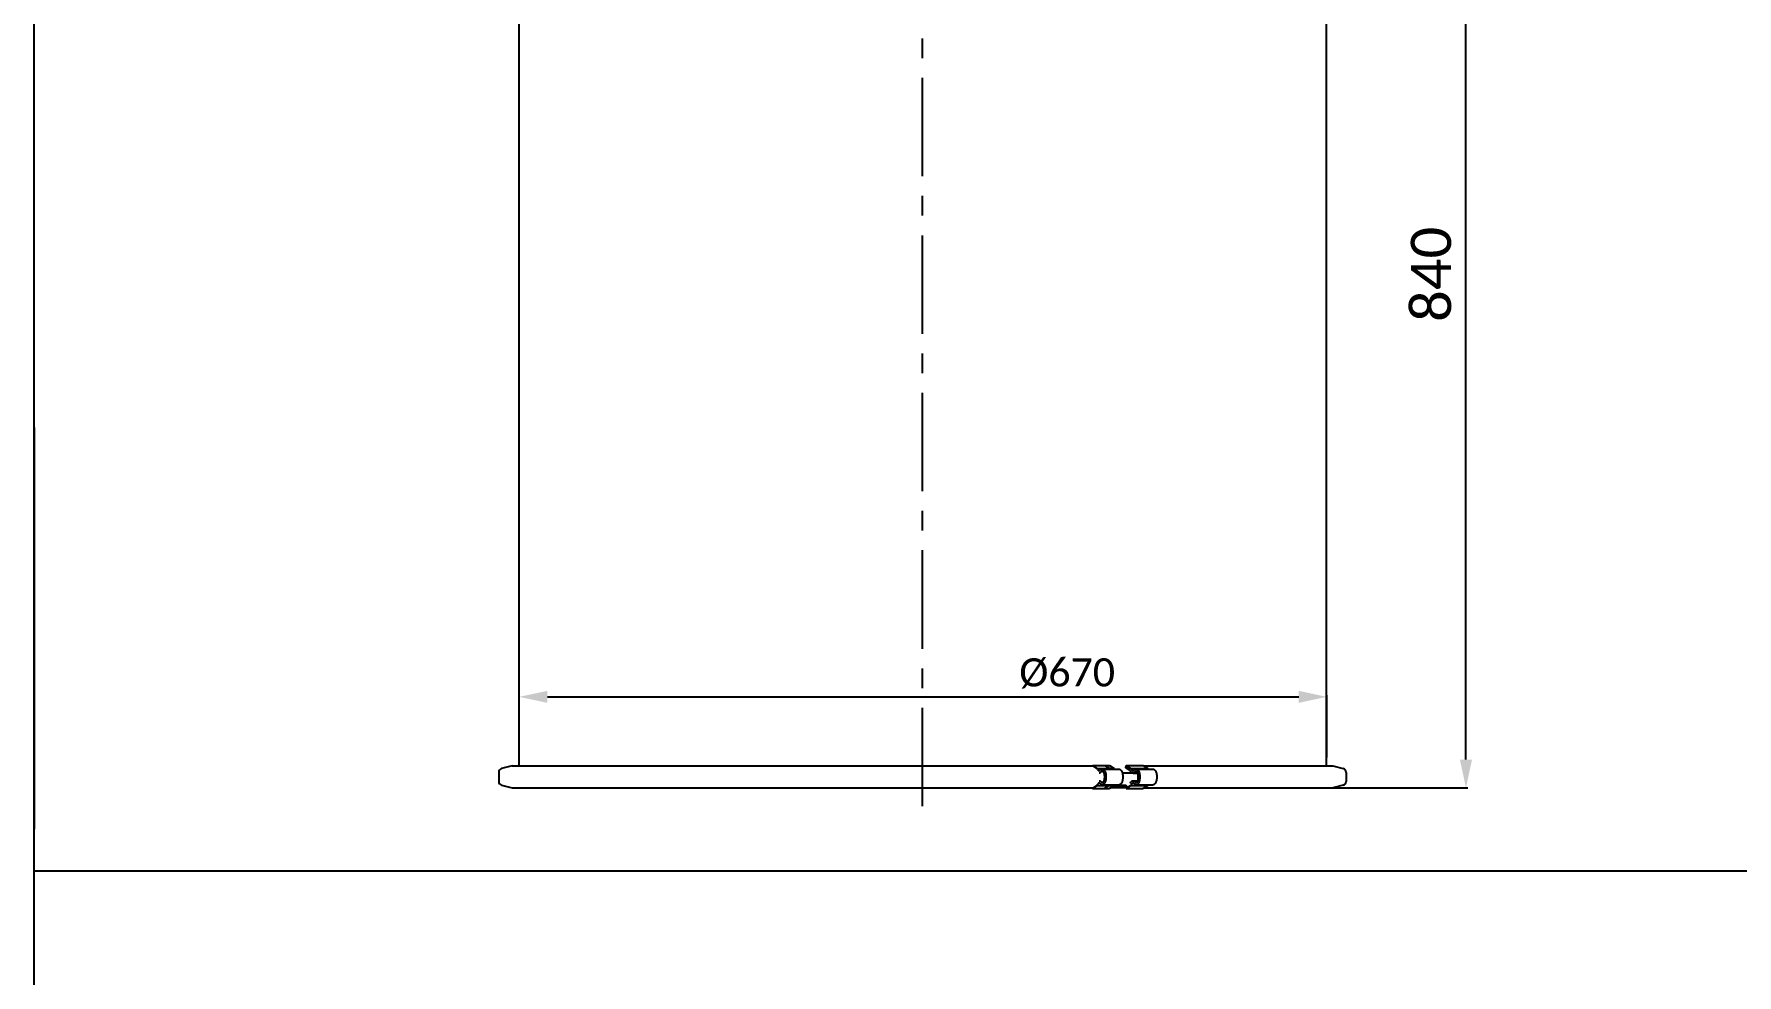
# Model space of a CAD drawing. Header units: millimetres. Extents: x 0 to 7169, y -1866 to 3918.
# Drawn here: x 0 to 1413, y 1187 to 1968 of the extents above; entities that cross this region are included whole.
import ezdxf

# ---------------------------------------------------------------- set-up
doc = ezdxf.new("R2010")
doc.units = ezdxf.units.MM
doc.header["$LTSCALE"] = 217.8
doc.header["$PDMODE"] = 3
doc.header["$PDSIZE"] = 8
doc.linetypes.add('CENTER', pattern=[0.6, 0.375, -0.075, 0.075, -0.075])
doc.layers.get('0').update_dxf_attribs({"linetype": 'CONTINUOUS'})
doc.layers.get('Defpoints').update_dxf_attribs({"linetype": 'CONTINUOUS'})
doc.layers.add('02___PRT_ALL_AXES', color=7, linetype='CONTINUOUS')
doc.styles.get("Standard").update_dxf_attribs({"font": 'calibri.ttf'})
doc.dimstyles.new('DIMSTYLE_2', dxfattribs={"dimtxt": 33.333333, "dimasz": 23.333333, "dimexe": 1.5, "dimexo": 1, "dimgap": 1.25, "dimtad": 1, "dimdsep": 46, "dimtxsty": 'Standard', "dimblk": '_FILLED', "dimblk1": '_FILLED', "dimblk2": '_FILLED', "dimcen": 0.09, "dimazin": 2, "dimtp": 0.01, "dimtm": 0.01, "dimtfac": 1, "dimtofl": 0, "dimtmove": 0, "dimatfit": 3, "dimldrblk": '_FILLED', "dimfxl": 1, "dimtolj": 1, "dimarcsym": 0})
doc.dimstyles.new('DIMSTYLE_5', dxfattribs={"dimtxt": 23.333333, "dimasz": 23.333333, "dimexe": 1.5, "dimexo": 1, "dimgap": 0.875, "dimtad": 1, "dimdsep": 46, "dimtxsty": 'Standard', "dimblk": '_FILLED', "dimblk1": '_FILLED', "dimblk2": '_FILLED', "dimcen": 0.09, "dimazin": 2, "dimtp": 0.01, "dimtm": 0.01, "dimtfac": 1, "dimtofl": 0, "dimtmove": 0, "dimatfit": 3, "dimldrblk": '_FILLED', "dimfxl": 1, "dimtolj": 1, "dimarcsym": 0})

# ---------------------------------------------------------------- blocks, each defined once
blk = doc.blocks.new('_FILLED')
at = {"color": 0, "linetype": 'ByBlock'}
blk.add_solid([(0, 0), (-1, 0.214), (-1, -0.214)], dxfattribs=at)
blk = doc.blocks.new('*D197')
at = {"color": 0, "linetype": 'Continuous', "lineweight": -2}
for p, q in [((1020.8, 2182.4), (1189.6, 2182.4)), ((1188.1, 1365.7), (1188.1, 2159)), ((1038, 1342.3), (1189.6, 1342.3))]:
    blk.add_line(p, q, dxfattribs=at)
at = {"layer": 'Defpoints', "color": 0}
for p in [(1019.8, 2182.4), (1188.1, 2182.4), (1037, 1342.3)]:
    blk.add_point(p, dxfattribs=at)
at = {"color": 0, "linetype": 'ByBlock', "lineweight": -2, "xscale": 23.3333333333, "yscale": 23.3333333333, "zscale": 23.3333333333}
for p, rotation in [((1188.1, 2182.4), 89.99999999999999), ((1188.1, 1342.3), 270)]:
    blk.add_blockref('_FILLED', p, dxfattribs=dict(at, rotation=rotation))
at = {"color": 0, "insert": (1142.4, 1728.9), "char_height": 33.33, "attachment_point": 1, "rotation": 90, "line_spacing_factor": 0.9}
blk.add_mtext('\\A1;840', dxfattribs=at)
blk = doc.blocks.new('*D199')
at = {"color": 0, "linetype": 'Continuous', "lineweight": -2}
for p, q in [((402.6, 1367.6), (402.6, 1419.3)), ((425.9, 1417.8), (1049.3, 1417.8)), ((1072.6, 1367.6), (1072.6, 1419.3))]:
    blk.add_line(p, q, dxfattribs=at)
at = {"layer": 'Defpoints', "color": 0}
for p in [(1072.6, 1417.8), (402.6, 1366.6), (1072.6, 1366.6)]:
    blk.add_point(p, dxfattribs=at)
at = {"color": 0, "linetype": 'ByBlock', "lineweight": -2, "xscale": 23.3333333333, "yscale": 23.3333333333, "zscale": 23.3333333333, "rotation": 180}
blk.add_blockref('_FILLED', (402.6, 1417.8), dxfattribs=at)
at = {"color": 0, "linetype": 'ByBlock', "lineweight": -2, "xscale": 23.3333333333, "yscale": 23.3333333333, "zscale": 23.3333333333}
blk.add_blockref('_FILLED', (1072.6, 1417.8), dxfattribs=at)
at = {"color": 0, "insert": (857.2, 1449.8), "char_height": 23.333, "attachment_point": 2, "line_spacing_factor": 0.9}
blk.add_mtext('\\A1;\\A1;%%C670', dxfattribs=at)

msp = doc.modelspace()

# ---------------------------------------------------------------- linework, layer by layer
at = {"color": 0, "linetype": 'Continuous'}
for p, q in [((0, 1115.979), (0, 3918.057)), ((402.114, 2067.322), (402.114, 1360.424)), ((-0.023, 1641.319), (-0.023, 1307.986)), ((402.114, 1490.373), (402.114, 1369.424)), ((878.101, 1360.424), (878.166, 1360.883)), ((878.166, 1360.883), (882.054, 1358.42)), ((878.166, 1360.883), (892.217, 1360.883)), ((882.054, 1358.42), (896.105, 1358.42)), ((886.296, 1357.873), (900.347, 1357.873)), ((892.217, 1360.883), (896.105, 1358.42)), ((905.997, 1358.963), (906.269, 1360.883)), ((909.598, 1356.682), (905.997, 1358.963)), ((906.269, 1360.883), (910.157, 1358.42)), ((906.269, 1360.883), (920.321, 1360.883)), ((910.157, 1358.42), (924.209, 1358.42)), ((914.399, 1357.873), (928.451, 1357.873)), ((920.321, 1360.883), (924.209, 1358.42)), ((878.166, 1341.863), (878.101, 1342.322)), ((882.054, 1344.326), (878.166, 1341.863)), ((882.054, 1344.326), (896.105, 1344.326)), ((886.296, 1344.873), (900.347, 1344.873)), ((896.105, 1344.326), (892.217, 1341.863)), ((905.997, 1343.783), (906.928, 1344.373)), ((906.269, 1341.863), (905.997, 1343.783)), ((910.157, 1344.326), (906.269, 1341.863)), ((910.157, 1344.326), (924.209, 1344.326)), ((911.892, 1354.533), (915.924, 1354.533)), ((911.892, 1348.213), (915.924, 1348.213)), ((914.399, 1344.873), (928.451, 1344.873)), ((924.209, 1344.326), (920.321, 1341.863)), ((878.166, 1341.863), (892.217, 1341.863)), ((906.269, 1341.863), (920.321, 1341.863))]:
    msp.add_line(p, q, dxfattribs=at)
at = {"color": 7, "linetype": 'Continuous'}
msp.add_line((0, 1273.561), (3796.019, 1273.561), dxfattribs=at)
at = {"color": 0, "linetype": 'Continuous'}
for centre in [(887.627, 1342.457), (901.679, 1342.457), (915.731, 1342.457), (929.783, 1342.457)]:
    msp.add_arc(centre, 5.879, 160.947094, 161.460992, dxfattribs=at)
for points, knots in [([(882.054, 1358.42), (882.145, 1358.149), (882.349, 1357.657), (882.758, 1357.045), (883.238, 1356.637), (883.615, 1356.533), (883.788, 1356.533)], [0, 0, 0, 0, 0.31666563, 0.58590939, 0.80855891, 1, 1, 1, 1]), ([(883.788, 1356.533), (883.969, 1356.533), (884.365, 1356.648), (884.665, 1356.917), (884.804, 1357.076)], [0, 0, 0, 0, 0.4597598, 1, 1, 1, 1]), ([(884.804, 1357.076), (885.01, 1357.311), (885.356, 1357.617), (885.897, 1357.837), (886.165, 1357.873), (886.296, 1357.873)], [0, 0, 0, 0, 0.53832317, 0.7747948, 1, 1, 1, 1]), ([(886.296, 1357.873), (886.502, 1357.873), (886.942, 1357.776), (887.537, 1357.377), (888.071, 1356.758), (888.534, 1355.942), (888.912, 1354.958), (889.295, 1353.43), (889.478, 1351.373), (889.295, 1349.316), (888.912, 1347.788), (888.534, 1346.804), (888.071, 1345.988), (887.537, 1345.369), (886.942, 1344.97), (886.502, 1344.873), (886.296, 1344.873)], [0, 0, 0, 0, 0.03985361, 0.08430289, 0.13618231, 0.1964037, 0.26451245, 0.33917079, 0.5, 0.66082921, 0.73548755, 0.8035963, 0.86381769, 0.91569711, 0.96014639, 1, 1, 1, 1]), ([(896.105, 1358.42), (896.122, 1358.371), (896.187, 1358.185), (896.262, 1358.001), (896.324, 1357.868)], [0, 0, 0, 0, 0.25811746, 1, 1, 1, 1]), ([(900.347, 1357.873), (900.554, 1357.873), (900.994, 1357.776), (901.589, 1357.377), (902.123, 1356.758), (902.585, 1355.942), (902.964, 1354.958), (903.347, 1353.43), (903.53, 1351.373), (903.347, 1349.316), (902.964, 1347.788), (902.585, 1346.804), (902.123, 1345.988), (901.589, 1345.369), (900.994, 1344.97), (900.554, 1344.873), (900.347, 1344.873)], [0, 0, 0, 0, 0.03985361, 0.08430289, 0.13618231, 0.1964037, 0.26451245, 0.33917079, 0.5, 0.66082921, 0.73548755, 0.8035963, 0.86381769, 0.91569711, 0.96014639, 1, 1, 1, 1]), ([(911.892, 1354.533), (911.672, 1354.533), (911.201, 1354.645), (910.575, 1355.1), (910.023, 1355.798), (909.732, 1356.367), (909.598, 1356.682)], [0, 0, 0, 0, 0.19897372, 0.42388862, 0.68967981, 1, 1, 1, 1]), ([(910.157, 1358.42), (910.248, 1358.149), (910.452, 1357.657), (910.862, 1357.045), (911.342, 1356.637), (911.719, 1356.533), (911.892, 1356.533)], [0, 0, 0, 0, 0.31666563, 0.58590939, 0.80855891, 1, 1, 1, 1]), ([(911.892, 1356.533), (912.073, 1356.533), (912.468, 1356.648), (912.768, 1356.917), (912.908, 1357.076)], [0, 0, 0, 0, 0.4597598, 1, 1, 1, 1]), ([(912.908, 1357.076), (913.113, 1357.311), (913.46, 1357.617), (914, 1357.837), (914.269, 1357.873), (914.399, 1357.873)], [0, 0, 0, 0, 0.53832317, 0.7747948, 1, 1, 1, 1]), ([(914.399, 1357.873), (914.606, 1357.873), (915.046, 1357.776), (915.641, 1357.377), (916.175, 1356.758), (916.637, 1355.942), (917.015, 1354.958), (917.399, 1353.43), (917.582, 1351.373), (917.399, 1349.316), (917.015, 1347.788), (916.637, 1346.804), (916.175, 1345.988), (915.641, 1345.369), (915.046, 1344.97), (914.606, 1344.873), (914.399, 1344.873)], [0, 0, 0, 0, 0.03985361, 0.08430289, 0.13618231, 0.1964037, 0.26451245, 0.33917079, 0.5, 0.66082921, 0.73548755, 0.8035963, 0.86381769, 0.91569711, 0.96014639, 1, 1, 1, 1]), ([(924.209, 1358.42), (924.225, 1358.371), (924.291, 1358.185), (924.366, 1358.001), (924.428, 1357.868)], [0, 0, 0, 0, 0.25811746, 1, 1, 1, 1]), ([(928.451, 1357.873), (928.657, 1357.873), (929.097, 1357.776), (929.693, 1357.377), (930.227, 1356.758), (930.689, 1355.942), (931.067, 1354.958), (931.45, 1353.43), (931.634, 1351.373), (931.45, 1349.316), (931.067, 1347.788), (930.689, 1346.804), (930.227, 1345.988), (929.693, 1345.369), (929.097, 1344.97), (928.657, 1344.873), (928.451, 1344.873)], [0, 0, 0, 0, 0.03985361, 0.08430289, 0.13618231, 0.1964037, 0.26451245, 0.33917079, 0.5, 0.66082921, 0.73548755, 0.8035963, 0.86381769, 0.91569711, 0.96014639, 1, 1, 1, 1]), ([(883.788, 1346.213), (883.618, 1346.213), (883.247, 1346.112), (882.773, 1345.716), (882.366, 1345.12), (882.162, 1344.641), (882.071, 1344.376)], [0, 0, 0, 0, 0.19228125, 0.41514737, 0.68397637, 1, 1, 1, 1]), ([(885.263, 1355.321), (885.06, 1355.089), (884.717, 1354.787), (884.183, 1354.569), (883.917, 1354.533), (883.788, 1354.533)], [0, 0, 0, 0, 0.53832588, 0.77479592, 1, 1, 1, 1]), ([(883.788, 1348.213), (883.917, 1348.213), (884.183, 1348.177), (884.717, 1347.959), (885.06, 1347.657), (885.263, 1347.424)], [0, 0, 0, 0, 0.22520408, 0.46167412, 1, 1, 1, 1]), ([(884.804, 1345.67), (884.665, 1345.829), (884.365, 1346.098), (883.969, 1346.212), (883.788, 1346.213)], [0, 0, 0, 0, 0.5402402, 1, 1, 1, 1]), ([(886.296, 1344.873), (886.165, 1344.873), (885.897, 1344.909), (885.356, 1345.129), (885.01, 1345.435), (884.804, 1345.67)], [0, 0, 0, 0, 0.2252052, 0.46167683, 1, 1, 1, 1]), ([(886.295, 1355.873), (886.112, 1355.873), (885.71, 1355.757), (885.405, 1355.484), (885.263, 1355.321)], [0, 0, 0, 0, 0.45976114, 1, 1, 1, 1]), ([(885.263, 1347.424), (885.405, 1347.262), (885.71, 1346.989), (886.112, 1346.873), (886.295, 1346.873)], [0, 0, 0, 0, 0.54023886, 1, 1, 1, 1]), ([(886.295, 1346.873), (886.438, 1346.873), (886.743, 1346.94), (887.155, 1347.216), (887.525, 1347.645), (887.976, 1348.443), (888.35, 1349.707), (888.499, 1351.373), (888.35, 1353.039), (887.976, 1354.303), (887.525, 1355.101), (887.155, 1355.53), (886.743, 1355.806), (886.438, 1355.873), (886.295, 1355.873)], [0, 0, 0, 0, 0.03987511, 0.08434615, 0.13625164, 0.19650464, 0.33907798, 0.5, 0.66092202, 0.80349536, 0.86374836, 0.91565385, 0.96012489, 1, 1, 1, 1]), ([(896.324, 1344.878), (896.306, 1344.838), (896.232, 1344.674), (896.167, 1344.505), (896.122, 1344.376)], [0, 0, 0, 0, 0.24231766, 1, 1, 1, 1]), ([(909.598, 1346.064), (909.732, 1346.379), (910.023, 1346.948), (910.575, 1347.646), (911.201, 1348.101), (911.672, 1348.213), (911.892, 1348.213)], [0, 0, 0, 0, 0.31032019, 0.57611138, 0.80102628, 1, 1, 1, 1]), ([(911.892, 1346.213), (911.722, 1346.213), (911.351, 1346.112), (910.876, 1345.716), (910.47, 1345.12), (910.266, 1344.641), (910.174, 1344.376)], [0, 0, 0, 0, 0.19228125, 0.41514737, 0.68397637, 1, 1, 1, 1]), ([(913.367, 1355.321), (913.164, 1355.089), (912.821, 1354.787), (912.286, 1354.569), (912.021, 1354.533), (911.892, 1354.533)], [0, 0, 0, 0, 0.53832588, 0.77479592, 1, 1, 1, 1]), ([(911.892, 1348.213), (912.021, 1348.213), (912.286, 1348.177), (912.821, 1347.959), (913.164, 1347.657), (913.367, 1347.424)], [0, 0, 0, 0, 0.22520408, 0.46167412, 1, 1, 1, 1]), ([(912.908, 1345.67), (912.768, 1345.829), (912.468, 1346.098), (912.073, 1346.212), (911.892, 1346.213)], [0, 0, 0, 0, 0.5402402, 1, 1, 1, 1]), ([(914.399, 1344.873), (914.269, 1344.873), (914, 1344.909), (913.46, 1345.129), (913.113, 1345.435), (912.908, 1345.67)], [0, 0, 0, 0, 0.2252052, 0.46167683, 1, 1, 1, 1]), ([(914.399, 1355.873), (914.215, 1355.873), (913.813, 1355.757), (913.509, 1355.484), (913.367, 1355.321)], [0, 0, 0, 0, 0.45976114, 1, 1, 1, 1]), ([(913.367, 1347.424), (913.509, 1347.262), (913.813, 1346.989), (914.215, 1346.873), (914.399, 1346.873)], [0, 0, 0, 0, 0.54023886, 1, 1, 1, 1]), ([(914.399, 1346.873), (914.542, 1346.873), (914.846, 1346.94), (915.259, 1347.216), (915.628, 1347.645), (916.08, 1348.443), (916.453, 1349.707), (916.603, 1351.373), (916.453, 1353.039), (916.08, 1354.303), (915.628, 1355.101), (915.259, 1355.53), (914.846, 1355.806), (914.542, 1355.873), (914.399, 1355.873)], [0, 0, 0, 0, 0.03987511, 0.08434615, 0.13625164, 0.19650464, 0.33907798, 0.5, 0.66092202, 0.80349536, 0.86374836, 0.91565385, 0.96012489, 1, 1, 1, 1]), ([(924.428, 1344.878), (924.41, 1344.838), (924.335, 1344.674), (924.271, 1344.505), (924.226, 1344.376)], [0, 0, 0, 0, 0.24231766, 1, 1, 1, 1])]:
    msp.add_open_spline(points, degree=3, knots=knots, dxfattribs=at)
at = {"layer": '02___PRT_ALL_AXES', "color": 0, "linetype": 'CENTER'}
msp.add_line((737.114, 1327.04), (737.114, 2356.747), dxfattribs=at)
at = {"layer": '02___PRT_ALL_AXES', "color": 0, "linetype": 'Continuous'}
for p, q in [((1072.114, 2067.322), (1072.114, 1360.424)), ((396.623, 1360.424), (387.931, 1358.229)), ((396.623, 1360.424), (878.101, 1360.424)), ((892.208, 1358.229), (888.348, 1360.424)), ((921.045, 1360.424), (1077.606, 1360.424)), ((1077.606, 1360.424), (1086.298, 1358.229)), ((385.514, 1355.127), (385.514, 1347.619)), ((387.931, 1344.517), (396.623, 1342.322)), ((396.623, 1342.322), (878.101, 1342.322)), ((888.348, 1342.322), (892.208, 1344.517)), ((906.204, 1342.322), (892.941, 1342.322)), ((906.139, 1343.873), (895.39, 1343.873)), ((905.997, 1344.373), (896.105, 1344.373)), ((915.992, 1354.373), (903.104, 1354.373)), ((916.171, 1348.836), (916.171, 1353.91)), ((921.045, 1342.322), (1077.606, 1342.322)), ((1086.298, 1344.517), (1077.606, 1342.322)), ((1088.714, 1355.127), (1088.714, 1347.619))]:
    msp.add_line(p, q, dxfattribs=at)
for centre, start, end in [((388.714, 1355.127), 104.172338, 180), ((1085.514, 1355.127), 0, 75.827662), ((388.714, 1347.619), 180, 255.827662), ((1085.514, 1347.619), 284.172338, 0)]:
    msp.add_arc(centre, 3.2, start, end, dxfattribs=at)
for points, knots in [([(892.581, 1357.885), (892.553, 1357.923), (892.446, 1358.054), (892.315, 1358.169), (892.208, 1358.229)], [0, 0, 0, 0, 0.27502435, 1, 1, 1, 1]), ([(915.753, 1358.229), (915.791, 1358.21), (915.951, 1358.119), (916.089, 1357.992), (916.182, 1357.885)], [0, 0, 0, 0, 0.2324888, 1, 1, 1, 1]), ([(892.208, 1344.517), (892.242, 1344.536), (892.384, 1344.629), (892.502, 1344.756), (892.581, 1344.861)], [0, 0, 0, 0, 0.22741998, 1, 1, 1, 1]), ([(916.182, 1344.861), (916.149, 1344.823), (916.023, 1344.689), (915.873, 1344.576), (915.753, 1344.517)], [0, 0, 0, 0, 0.26977308, 1, 1, 1, 1])]:
    msp.add_open_spline(points, degree=3, knots=knots, dxfattribs=at)

# ---------------------------------------------------------------- dimensions: what is measured, and where the dimension line sits
at = {"color": 0, "linetype": 'Continuous'}
dim = msp.add_linear_dim(base=(1188.086, 2182.373), p1=(1036.974, 1342.322), p2=(1019.784, 2182.373), angle=90, text='840', dimstyle='DIMSTYLE_2', override={"dimtxsty": 'Standard'}, dxfattribs=at)
dim.commit()
dim.dimension.update_dxf_attribs({"geometry": '*D197', "text_midpoint": (1188.086, 1766.847), "dimtype": 160})
dim = msp.add_linear_dim(base=(1072.614, 1417.828), p1=(402.615, 1366.618), p2=(1072.614, 1366.618), text='\\A1;%%C<>', dimstyle='DIMSTYLE_5', override={"dimtxsty": 'Standard'}, dxfattribs=at)
dim.commit()
dim.dimension.update_dxf_attribs({"geometry": '*D199', "text_midpoint": (857.166, 1417.828), "dimtype": 160})

doc.saveas('drawing.dxf')
